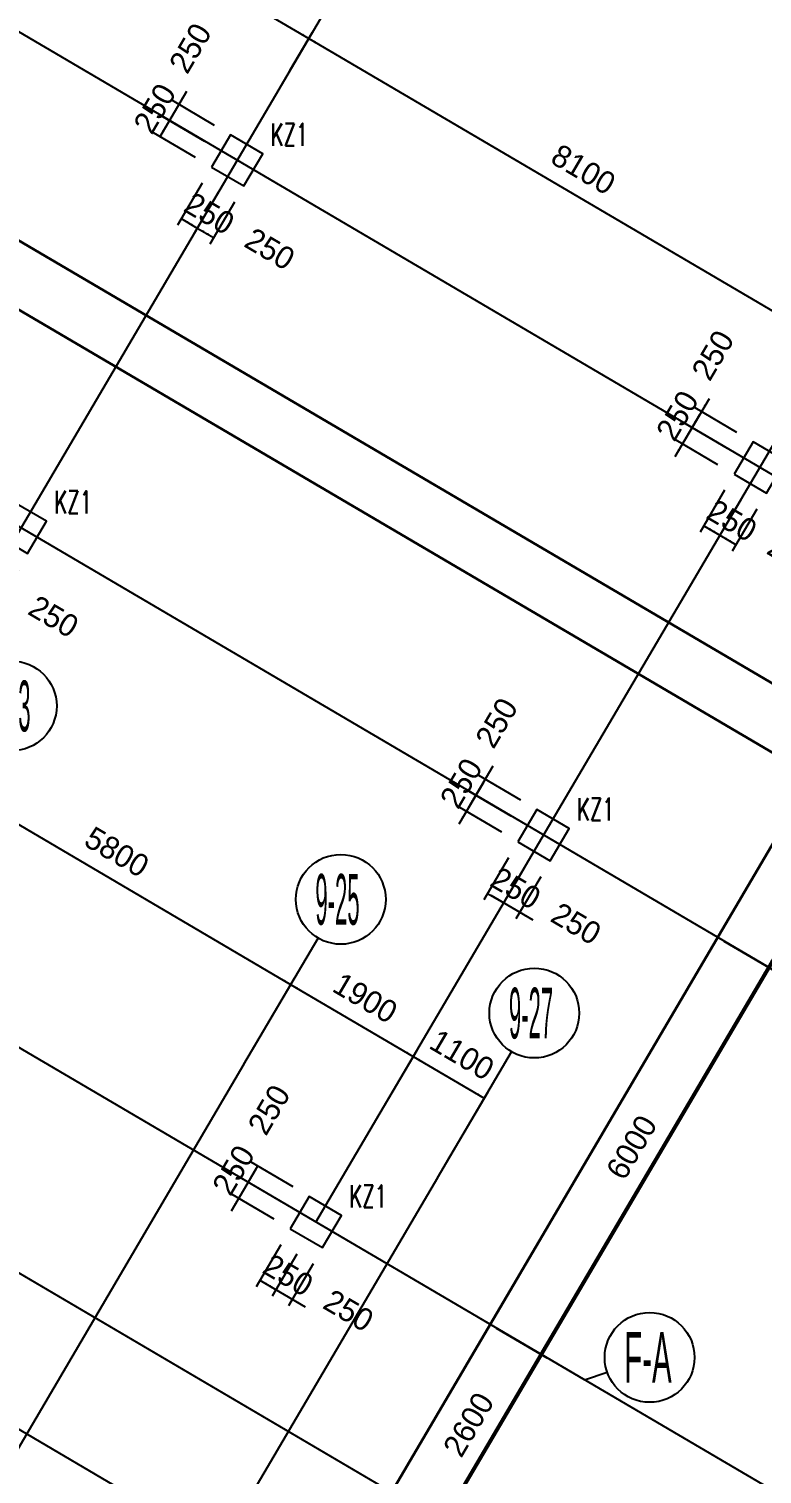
# Model space of a CAD drawing. Extents: x 19107 to 699106, y -67310 to 245688.
# Drawn here: x 632131 to 641927, y 114679 to 133997 of the extents above; entities that cross this region are included whole.
import ezdxf

# ---------------------------------------------------------------- set-up
doc = ezdxf.new("R2010")
doc.units = 0
doc.header["$LTSCALE"] = 100
doc.header["$MEASUREMENT"] = 0
for name, color, linetype in [('AXIS', 3, 'Continuous'), ('DIM', 3, 'Continuous'), ('DOTE', 253, 'Continuous'), ('L-AXIS', 3, 'Continuous')]:
    doc.layers.add(name, color=color, linetype=linetype)
doc.layers.add('Select Column Frame Position', color=7, linetype='Continuous', lineweight=0)
doc.styles.get("Standard").update_dxf_attribs({"font": 'standard'})
doc.styles.add('汉字', font='汉字')
doc.dimstyles.get("Standard").update_dxf_attribs({"dimtxt": 300, "dimasz": 100, "dimexe": 100, "dimexo": 250, "dimgap": 100, "dimtad": 0, "dimtoh": 1, "dimdec": 0, "dimdsep": 46, "dimcen": 0.09, "dimclrt": 7, "dimadec": 0, "dimazin": 0, "dimtfac": 1, "dimtdec": 4, "dimtofl": 0, "dimtmove": 0, "dimatfit": 3, "dimfxl": 1, "dimtolj": 1, "dimtzin": 0, "dimarcsym": 0})

# ---------------------------------------------------------------- blocks, each defined once
blk = doc.blocks.new('*D1674')
at = {"layer": 'L-AXIS', "color": 0, "linetype": 'ByBlock', "lineweight": -2}
for p, q in [((628636, 137545), (628940, 138060)), ((628889, 137974), (635871, 133869)), ((635619, 133439), (635922, 133955))]:
    blk.add_line(p, q, dxfattribs=at)
for points in [[(628889, 137974), (628984, 137938), (628967, 137909)], [(635871, 133869), (635777, 133905), (635794, 133934)]]:
    blk.add_solid(points, dxfattribs=at)
at = {"layer": 'L-AXIS', "color": 7, "linetype": 'Continuous', "lineweight": -2, "insert": (632558, 136223), "char_height": 300, "width": 775, "attachment_point": 5, "rotation": 329.5454, "style": '汉字'}
blk.add_mtext('8100', dxfattribs=at)
blk = doc.blocks.new('*D2014')
at = {"layer": 'L-AXIS', "color": 0, "linetype": 'ByBlock', "lineweight": -2}
for p, q in [((630130, 123315), (630679, 124249)), ((630629, 124163), (635628, 121223)), ((635130, 120375), (635679, 121309))]:
    blk.add_line(p, q, dxfattribs=at)
for points in [[(630629, 124163), (630723, 124127), (630706, 124098)], [(635628, 121223), (635534, 121260), (635551, 121288)]]:
    blk.add_solid(points, dxfattribs=at)
at = {"layer": 'L-AXIS', "color": 7, "linetype": 'Continuous', "lineweight": -2, "insert": (633306, 122995), "char_height": 300, "width": 780, "attachment_point": 5, "rotation": 329.5454, "style": '汉字'}
blk.add_mtext('5800', dxfattribs=at)
blk = doc.blocks.new('_AXISO')
blk.add_circle((0, 0), 0.5)
blk = doc.blocks.new('*D1921')
at = {"layer": 'L-AXIS', "color": 0, "linetype": 'ByBlock', "lineweight": -2}
for p, q in [((644305, 126717), (644983, 126319)), ((642007, 121456), (644896, 126370)), ((641416, 121804), (642094, 121405))]:
    blk.add_line(p, q, dxfattribs=at)
for points in [[(644896, 126370), (644860, 126275), (644831, 126292)], [(642007, 121456), (642044, 121551), (642072, 121534)]]:
    blk.add_solid(points, dxfattribs=at)
at = {"layer": 'L-AXIS', "color": 7, "linetype": 'Continuous', "lineweight": -2, "insert": (643150, 124090), "char_height": 300, "width": 780, "attachment_point": 5, "rotation": 59.5454, "style": '汉字'}
blk.add_mtext('5700', dxfattribs=at)
blk = doc.blocks.new('*D4916')
at = {"layer": 'L-AXIS', "color": 0, "linetype": 'ByBlock', "lineweight": -2}
for p, q in [((641416, 121804), (642094, 121405)), ((638966, 116284), (642007, 121456)), ((638375, 116631), (639052, 116233))]:
    blk.add_line(p, q, dxfattribs=at)
for points in [[(642007, 121456), (641971, 121361), (641942, 121378)], [(638966, 116284), (639003, 116379), (639031, 116362)]]:
    blk.add_solid(points, dxfattribs=at)
at = {"layer": 'L-AXIS', "color": 7, "linetype": 'Continuous', "lineweight": -2, "insert": (640185, 119047), "char_height": 300, "width": 770, "attachment_point": 5, "rotation": 59.5454, "style": '汉字'}
blk.add_mtext('6000', dxfattribs=at)
blk = doc.blocks.new('*D5243')
at = {"layer": 'L-AXIS', "color": 0, "linetype": 'ByBlock', "lineweight": -2}
for p, q in [((638375, 116631), (639052, 116233)), ((637648, 114043), (638966, 116284)), ((637057, 114390), (637735, 113992))]:
    blk.add_line(p, q, dxfattribs=at)
for points in [[(638966, 116284), (638930, 116189), (638901, 116206)], [(637648, 114043), (637685, 114137), (637713, 114120)]]:
    blk.add_solid(points, dxfattribs=at)
at = {"layer": 'L-AXIS', "color": 7, "linetype": 'Continuous', "lineweight": -2, "insert": (638006, 115341), "char_height": 300, "width": 775, "attachment_point": 5, "rotation": 59.5454, "style": '汉字'}
blk.add_mtext('2600', dxfattribs=at)
blk = doc.blocks.new('*D3904')
at = {"layer": 'L-AXIS', "color": 0, "linetype": 'ByBlock', "lineweight": -2}
for p, q in [((636768, 119412), (637317, 120346)), ((637266, 120260), (638215, 119703)), ((637716, 118855), (638265, 119789))]:
    blk.add_line(p, q, dxfattribs=at)
for points in [[(637266, 120260), (637361, 120224), (637344, 120195)], [(638215, 119703), (638120, 119739), (638137, 119768)]]:
    blk.add_solid(points, dxfattribs=at)
at = {"layer": 'L-AXIS', "color": 7, "linetype": 'Continuous', "lineweight": -2, "insert": (637918, 120283), "char_height": 300, "width": 685, "attachment_point": 5, "rotation": 329.5454, "style": '汉字'}
blk.add_mtext('1100', dxfattribs=at)
blk = doc.blocks.new('*D4238')
at = {"layer": 'L-AXIS', "color": 0, "linetype": 'ByBlock', "lineweight": -2}
for p, q in [((635130, 120375), (635679, 121309)), ((635628, 121223), (637266, 120260)), ((636768, 119412), (637317, 120346))]:
    blk.add_line(p, q, dxfattribs=at)
for points in [[(635628, 121223), (635723, 121187), (635706, 121158)], [(637266, 120260), (637172, 120296), (637189, 120325)]]:
    blk.add_solid(points, dxfattribs=at)
at = {"layer": 'L-AXIS', "color": 7, "linetype": 'Continuous', "lineweight": -2, "insert": (636625, 121043), "char_height": 300, "width": 685, "attachment_point": 5, "rotation": 329.5454, "style": '汉字'}
blk.add_mtext('1900', dxfattribs=at)
blk = doc.blocks.new('*D4574')
at = {"layer": 'L-AXIS', "color": 0, "linetype": 'ByBlock', "lineweight": -2}
for p, q in [((635619, 133439), (635922, 133955)), ((635871, 133869), (642854, 129763)), ((642601, 129334), (642905, 129849))]:
    blk.add_line(p, q, dxfattribs=at)
for points in [[(635871, 133869), (635966, 133832), (635949, 133804)], [(642854, 129763), (642759, 129800), (642776, 129828)]]:
    blk.add_solid(points, dxfattribs=at)
at = {"layer": 'L-AXIS', "color": 7, "linetype": 'Continuous', "lineweight": -2, "insert": (639540, 132118), "char_height": 300, "width": 775, "attachment_point": 5, "rotation": 329.5454, "style": '汉字'}
blk.add_mtext('8100', dxfattribs=at)
blk = doc.blocks.new('*D3770')
at = {"layer": 'DIM', "color": 0, "linetype": 'ByBlock', "lineweight": -2}
for p, q in [((641219, 129054), (640889, 128494)), ((641592, 128603), (641031, 128932)), ((641465, 128387), (640905, 128717))]:
    blk.add_line(p, q, dxfattribs=at)
for points in [[(641117, 128882), (641154, 128976), (641183, 128959)], [(640991, 128666), (640954, 128571), (640926, 128588)]]:
    blk.add_solid(points, dxfattribs=at)
at = {"layer": 'DIM', "color": 7, "linetype": 'Continuous', "lineweight": -2, "insert": (641270, 129635), "char_height": 300, "width": 566.67, "attachment_point": 5, "rotation": 59.5454, "style": '汉字'}
blk.add_mtext('250', dxfattribs=at)
blk = doc.blocks.new('*D4094')
at = {"layer": 'DIM', "color": 0, "linetype": 'ByBlock', "lineweight": -2}
for p, q in [((641092, 128839), (640763, 128278)), ((641465, 128387), (640905, 128717)), ((641338, 128172), (640778, 128501))]:
    blk.add_line(p, q, dxfattribs=at)
for points in [[(640991, 128666), (641027, 128761), (641056, 128744)], [(640864, 128451), (640828, 128356), (640799, 128373)]]:
    blk.add_solid(points, dxfattribs=at)
at = {"layer": 'DIM', "color": 7, "linetype": 'Continuous', "lineweight": -2, "insert": (640796, 128828), "char_height": 300, "width": 566.67, "attachment_point": 5, "rotation": 59.5454, "style": '汉字'}
blk.add_mtext('250', dxfattribs=at)
blk = doc.blocks.new('*D4464')
at = {"layer": 'DIM', "color": 0, "linetype": 'ByBlock', "lineweight": -2}
for p, q in [((641427, 127830), (641098, 127269)), ((641642, 127703), (641313, 127143)), ((641148, 127356), (641364, 127229))]:
    blk.add_line(p, q, dxfattribs=at)
for points in [[(641148, 127356), (641243, 127319), (641226, 127290)], [(641364, 127229), (641269, 127265), (641286, 127294)]]:
    blk.add_solid(points, dxfattribs=at)
at = {"layer": 'DIM', "color": 7, "linetype": 'Continuous', "lineweight": -2, "insert": (641525, 127424), "char_height": 300, "width": 566.67, "attachment_point": 5, "rotation": 329.5454, "style": '汉字'}
blk.add_mtext('250', dxfattribs=at)
blk = doc.blocks.new('*D2141')
at = {"layer": 'DIM', "color": 0, "linetype": 'ByBlock', "lineweight": -2}
for p, q in [((641642, 127703), (641313, 127143)), ((641858, 127576), (641529, 127016)), ((641364, 127229), (641579, 127102))]:
    blk.add_line(p, q, dxfattribs=at)
for points in [[(641364, 127229), (641458, 127192), (641441, 127164)], [(641579, 127102), (641485, 127138), (641501, 127167)]]:
    blk.add_solid(points, dxfattribs=at)
at = {"layer": 'DIM', "color": 7, "linetype": 'Continuous', "lineweight": -2, "insert": (642332, 126949), "char_height": 300, "width": 566.67, "attachment_point": 5, "rotation": 329.5454, "style": '汉字'}
blk.add_mtext('250', dxfattribs=at)
blk = doc.blocks.new('*D2167')
at = {"layer": 'DIM', "color": 0, "linetype": 'ByBlock', "lineweight": -2}
for p, q in [((634236, 133160), (633907, 132599)), ((634609, 132708), (634049, 133038)), ((634482, 132493), (633922, 132822))]:
    blk.add_line(p, q, dxfattribs=at)
for points in [[(634135, 132987), (634171, 133082), (634200, 133065)], [(634008, 132772), (633972, 132677), (633943, 132694)]]:
    blk.add_solid(points, dxfattribs=at)
at = {"layer": 'DIM', "color": 7, "linetype": 'Continuous', "lineweight": -2, "insert": (634288, 133740), "char_height": 300, "width": 566.67, "attachment_point": 5, "rotation": 59.5454, "style": '汉字'}
blk.add_mtext('250', dxfattribs=at)
blk = doc.blocks.new('*D2470')
at = {"layer": 'DIM', "color": 0, "linetype": 'ByBlock', "lineweight": -2}
for p, q in [((634008, 132772), (633882, 132556)), ((634482, 132493), (633922, 132822)), ((634356, 132277), (633795, 132607))]:
    blk.add_line(p, q, dxfattribs=at)
for points in [[(634008, 132772), (633972, 132677), (633943, 132694)], [(633882, 132556), (633918, 132651), (633947, 132634)]]:
    blk.add_solid(points, dxfattribs=at)
at = {"layer": 'DIM', "color": 7, "linetype": 'Continuous', "lineweight": -2, "insert": (633813, 132933), "char_height": 300, "width": 566.67, "attachment_point": 5, "rotation": 59.5454, "style": '汉字'}
blk.add_mtext('250', dxfattribs=at)
blk = doc.blocks.new('*D2832')
at = {"layer": 'DIM', "color": 0, "linetype": 'ByBlock', "lineweight": -2}
for p, q in [((634445, 131935), (634115, 131375)), ((634660, 131808), (634331, 131248)), ((634166, 131461), (634381, 131334))]:
    blk.add_line(p, q, dxfattribs=at)
for points in [[(634166, 131461), (634260, 131425), (634244, 131396)], [(634381, 131334), (634287, 131371), (634303, 131399)]]:
    blk.add_solid(points, dxfattribs=at)
at = {"layer": 'DIM', "color": 7, "linetype": 'Continuous', "lineweight": -2, "insert": (634543, 131529), "char_height": 300, "width": 566.67, "attachment_point": 5, "rotation": 329.5454, "style": '汉字'}
blk.add_mtext('250', dxfattribs=at)
blk = doc.blocks.new('*D3147')
at = {"layer": 'DIM', "color": 0, "linetype": 'ByBlock', "lineweight": -2}
for p, q in [((634660, 131808), (634331, 131248)), ((634876, 131682), (634546, 131121)), ((634381, 131334), (634597, 131208))]:
    blk.add_line(p, q, dxfattribs=at)
for points in [[(634381, 131334), (634476, 131298), (634459, 131269)], [(634597, 131208), (634502, 131244), (634519, 131273)]]:
    blk.add_solid(points, dxfattribs=at)
at = {"layer": 'DIM', "color": 7, "linetype": 'Continuous', "lineweight": -2, "insert": (635350, 131055), "char_height": 300, "width": 566.67, "attachment_point": 5, "rotation": 329.5454, "style": '汉字'}
blk.add_mtext('250', dxfattribs=at)
blk = doc.blocks.new('*D2027')
at = {"layer": 'DIM', "color": 0, "linetype": 'ByBlock', "lineweight": -2}
for p, q in [((638330, 124140), (638000, 123580)), ((638703, 123689), (638142, 124019)), ((638576, 123474), (638015, 123803))]:
    blk.add_line(p, q, dxfattribs=at)
for points in [[(638228, 123968), (638265, 124063), (638293, 124046)], [(638102, 123753), (638065, 123658), (638037, 123675)]]:
    blk.add_solid(points, dxfattribs=at)
at = {"layer": 'DIM', "color": 7, "linetype": 'Continuous', "lineweight": -2, "insert": (638381, 124721), "char_height": 300, "width": 566.67, "attachment_point": 5, "rotation": 59.5454, "style": '汉字'}
blk.add_mtext('250', dxfattribs=at)
blk = doc.blocks.new('*D2336')
at = {"layer": 'DIM', "color": 0, "linetype": 'ByBlock', "lineweight": -2}
for p, q in [((638203, 123925), (637874, 123365)), ((638576, 123474), (638015, 123803)), ((638449, 123258), (637889, 123588))]:
    blk.add_line(p, q, dxfattribs=at)
for points in [[(638102, 123753), (638138, 123847), (638167, 123830)], [(637975, 123537), (637939, 123442), (637910, 123459)]]:
    blk.add_solid(points, dxfattribs=at)
at = {"layer": 'DIM', "color": 7, "linetype": 'Continuous', "lineweight": -2, "insert": (637907, 123914), "char_height": 300, "width": 566.67, "attachment_point": 5, "rotation": 59.5454, "style": '汉字'}
blk.add_mtext('250', dxfattribs=at)
blk = doc.blocks.new('*D2685')
at = {"layer": 'DIM', "color": 0, "linetype": 'ByBlock', "lineweight": -2}
for p, q in [((638538, 122916), (638208, 122356)), ((638753, 122789), (638424, 122229)), ((638259, 122442), (638475, 122315))]:
    blk.add_line(p, q, dxfattribs=at)
for points in [[(638259, 122442), (638354, 122406), (638337, 122377)], [(638475, 122315), (638380, 122352), (638397, 122380)]]:
    blk.add_solid(points, dxfattribs=at)
at = {"layer": 'DIM', "color": 7, "linetype": 'Continuous', "lineweight": -2, "insert": (638636, 122510), "char_height": 300, "width": 566.67, "attachment_point": 5, "rotation": 329.5454, "style": '汉字'}
blk.add_mtext('250', dxfattribs=at)
blk = doc.blocks.new('*D3007')
at = {"layer": 'DIM', "color": 0, "linetype": 'ByBlock', "lineweight": -2}
for p, q in [((638753, 122789), (638424, 122229)), ((638969, 122663), (638639, 122102)), ((638302, 122417), (638863, 122087))]:
    blk.add_line(p, q, dxfattribs=at)
for points in [[(638475, 122315), (638380, 122352), (638397, 122380)], [(638690, 122188), (638785, 122152), (638768, 122123)]]:
    blk.add_solid(points, dxfattribs=at)
at = {"layer": 'DIM', "color": 7, "linetype": 'Continuous', "lineweight": -2, "insert": (639443, 122036), "char_height": 300, "width": 566.67, "attachment_point": 5, "rotation": 329.5454, "style": '汉字'}
blk.add_mtext('250', dxfattribs=at)
blk = doc.blocks.new('*D1751')
at = {"layer": 'DIM', "color": 0, "linetype": 'ByBlock', "lineweight": -2}
for p, q in [((631771, 126895), (631441, 126335)), ((631986, 126768), (631657, 126208)), ((631492, 126421), (631708, 126294))]:
    blk.add_line(p, q, dxfattribs=at)
for points in [[(631492, 126421), (631587, 126384), (631570, 126356)], [(631708, 126294), (631613, 126330), (631630, 126359)]]:
    blk.add_solid(points, dxfattribs=at)
at = {"layer": 'DIM', "color": 7, "linetype": 'Continuous', "lineweight": -2, "insert": (632461, 126141), "char_height": 300, "width": 566.67, "attachment_point": 5, "rotation": 329.5454, "style": '汉字'}
blk.add_mtext('250', dxfattribs=at)
blk = doc.blocks.new('*D3218')
at = {"layer": 'DIM', "color": 0, "linetype": 'ByBlock', "lineweight": -2}
for p, q in [((635661, 118517), (635101, 118847)), ((635535, 118302), (634974, 118631)), ((635187, 118796), (635061, 118580))]:
    blk.add_line(p, q, dxfattribs=at)
for points in [[(635061, 118580), (635097, 118675), (635126, 118658)], [(635187, 118796), (635151, 118701), (635122, 118718)]]:
    blk.add_solid(points, dxfattribs=at)
at = {"layer": 'DIM', "color": 7, "linetype": 'Continuous', "lineweight": -2, "insert": (635340, 119549), "char_height": 300, "width": 566.67, "attachment_point": 5, "rotation": 59.5454, "style": '汉字'}
blk.add_mtext('250', dxfattribs=at)
blk = doc.blocks.new('*D905')
at = {"layer": 'DIM', "color": 0, "linetype": 'ByBlock', "lineweight": -2}
for p, q in [((635162, 118753), (634832, 118192)), ((635535, 118302), (634974, 118631)), ((635408, 118086), (634848, 118416))]:
    blk.add_line(p, q, dxfattribs=at)
for points in [[(635061, 118580), (635097, 118675), (635126, 118658)], [(634934, 118365), (634898, 118270), (634869, 118287)]]:
    blk.add_solid(points, dxfattribs=at)
at = {"layer": 'DIM', "color": 7, "linetype": 'Continuous', "lineweight": -2, "insert": (634865, 118742), "char_height": 300, "width": 566.67, "attachment_point": 5, "rotation": 59.5454, "style": '汉字'}
blk.add_mtext('250', dxfattribs=at)
blk = doc.blocks.new('*D1271')
at = {"layer": 'DIM', "color": 0, "linetype": 'ByBlock', "lineweight": -2}
for p, q in [((635497, 117744), (635167, 117184)), ((635712, 117617), (635383, 117057)), ((635218, 117270), (635433, 117143))]:
    blk.add_line(p, q, dxfattribs=at)
for points in [[(635218, 117270), (635313, 117233), (635296, 117205)], [(635433, 117143), (635339, 117179), (635356, 117208)]]:
    blk.add_solid(points, dxfattribs=at)
at = {"layer": 'DIM', "color": 7, "linetype": 'Continuous', "lineweight": -2, "insert": (635595, 117338), "char_height": 300, "width": 566.67, "attachment_point": 5, "rotation": 329.5454, "style": '汉字'}
blk.add_mtext('250', dxfattribs=at)
blk = doc.blocks.new('*D1590')
at = {"layer": 'DIM', "color": 0, "linetype": 'ByBlock', "lineweight": -2}
for p, q in [((635712, 117617), (635383, 117057)), ((635928, 117490), (635598, 116930)), ((635261, 117244), (635821, 116915))]:
    blk.add_line(p, q, dxfattribs=at)
for points in [[(635433, 117143), (635339, 117179), (635356, 117208)], [(635649, 117016), (635744, 116980), (635727, 116951)]]:
    blk.add_solid(points, dxfattribs=at)
at = {"layer": 'DIM', "color": 7, "linetype": 'Continuous', "lineweight": -2, "insert": (636402, 116864), "char_height": 300, "width": 566.67, "attachment_point": 5, "rotation": 329.5454, "style": '汉字'}
blk.add_mtext('250', dxfattribs=at)
blk = doc.blocks.new('后浇带现场')
at = {"color": 6, "lineweight": 30}
for points in [[(821257, 720830), (821257, 688843), (805860, 662656), (825600, 651049), (814026, 631365), (812236, 611185), (845904, 608199)], [(822057, 720830), (822057, 688625), (806955, 662940), (826695, 651333), (814807, 631115), (813104, 611911), (845975, 608996)]]:
    blk.add_lwpolyline(points, dxfattribs=at)

msp = doc.modelspace()

# ---------------------------------------------------------------- linework, layer by layer
at = {"layer": 'DOTE'}
for p, q in [((628983.2, 122153.7), (646343.1, 151678.2)), ((644089.8, 126843.9), (604557.8, 150087.9)), ((587628.3, 143453.4), (636841.8, 114516.9)), ((645989.3, 119114.8), (611077, 139642.5)), ((647775.5, 111104.2), (601053.4, 138575.8)), ((635965.7, 118048.2), (647826.1, 138219.7)), ((621063.7, 121706), (635929.5, 112965.2)), ((635003.1, 120159.6), (628600.4, 109270.2)), ((637589.2, 118639.1), (625971.5, 98880.3))]:
    msp.add_line(p, q, dxfattribs=at)
at = {"layer": 'L-AXIS'}
for p, q in [((635492.1, 133223.6), (636229.1, 134477)), ((642594, 121111.2), (641200.8, 121930.4)), ((635003.1, 120159.6), (635993.7, 121844.4)), ((637589.2, 118639.1), (638579.8, 120323.9)), ((639552.8, 115939), (638159.6, 116758.2)), ((639552.8, 115939), (639857.3, 116043.5))]:
    msp.add_line(p, q, dxfattribs=at)
at = {"layer": 'Select Column Frame Position', "color": 7, "linetype": 'Continuous', "lineweight": -3}
for points in [[(634571.2, 132150.7), (635002.2, 131897.2), (635255.7, 132328.2), (634824.7, 132581.7), (634571.2, 132150.7)], [(641553.7, 128045.1), (641984.7, 127791.7), (642238.1, 128222.7), (641807.1, 128476.1), (641553.7, 128045.1)], [(631682.1, 127237.1), (632113.2, 126983.7), (632366.6, 127414.7), (631935.6, 127668.1), (631682.1, 127237.1)], [(638664.6, 123131.6), (639095.6, 122878.1), (639349, 123309.1), (638918, 123562.6), (638664.6, 123131.6)], [(635623.5, 117959.4), (636054.5, 117705.9), (636307.9, 118137), (635876.9, 118390.4), (635623.5, 117959.4)]]:
    msp.add_lwpolyline(points, dxfattribs=at)

# ---------------------------------------------------------------- block references
at = {"color": 3, "lineweight": 30}
msp.add_blockref('后浇带现场', (-182998.7, -527042.1), dxfattribs=at)
at = {"layer": 'AXIS'}
ref = msp.add_blockref('_AXISO', (631901.5, 124946.6), dxfattribs=dict(at, xscale=1199.999999999997, yscale=1200, rotation=359.999645787379))
ref.add_attrib('A', '9-23', (631562.1, 124607.2), dxfattribs={"height": 678.82, "style": '汉字', "width": 0.325})
ref = msp.add_blockref('_AXISO', (636297.8, 122361.6), dxfattribs=dict(at, xscale=1199.999999999997, yscale=1200, rotation=359.999645787379))
ref.add_attrib('A', '9-25', (635958.4, 122022.2), dxfattribs={"height": 678.82, "style": '汉字', "width": 0.325})
ref = msp.add_blockref('_AXISO', (638883.9, 120841.1), dxfattribs=dict(at, xscale=1199.999999999997, yscale=1200, rotation=359.999645787379))
ref.add_attrib('A', '9-27', (638544.5, 120501.7), dxfattribs={"height": 678.82, "style": '汉字', "width": 0.325})
ref = msp.add_blockref('_AXISO', (640424.9, 116238.3), dxfattribs=dict(at, xscale=1199.999999999997, yscale=1200, rotation=359.999645787379))
ref.add_attrib('A', 'F-A', (640085.4, 115898.9), dxfattribs={"height": 678.82, "style": '汉字', "width": 0.433333})

# ---------------------------------------------------------------- texts
at = {"color": 200, "linetype": 'Continuous', "lineweight": -3, "width": 0.7}
for p in [(635361.7, 132434.3), (632472.7, 127520.7), (639455.1, 123415.2), (636414, 118243)]:
    msp.add_text('KZ1', height=300, dxfattribs=at).set_placement(p)

# ---------------------------------------------------------------- dimensions: what is measured, and where the dimension line sits
at = {"layer": 'DIM', "color": 200}
for p1, p2, picture, middle in [((634824.7, 132581.7), (634697.9, 132366.2), '*D2167', (634030.1, 133301.9)), ((634697.9, 132366.2), (634571.2, 132150.7), '*D2470', (633555.6, 132494.9)), ((634571.2, 132150.7), (634786.7, 132023.9), '*D2832', (634104.5, 131787.1)), ((634786.7, 132023.9), (635002.2, 131897.2), '*D3147', (634911.5, 131312.6)), ((641807.1, 128476.1), (641680.4, 128260.6), '*D3770', (641012.5, 129196.3)), ((641680.4, 128260.6), (641553.7, 128045.1), '*D4094', (640538, 128389.3)), ((641553.7, 128045.1), (641769.2, 127918.4), '*D4464', (641086.9, 127681.5)), ((641769.2, 127918.4), (641984.7, 127791.7), '*D2141', (641893.9, 127207)), ((631897.7, 127110.4), (632113.2, 126983.7), '*D1751', (632022.4, 126399)), ((638918, 123562.6), (638791.3, 123347.1), '*D2027', (638123.4, 124282.8)), ((638791.3, 123347.1), (638664.6, 123131.6), '*D2336', (637648.9, 123475.8)), ((638664.6, 123131.6), (638880.1, 123004.8), '*D2685', (638197.8, 122768)), ((638880.1, 123004.8), (639095.6, 122878.1), '*D3007', (639004.8, 122293.5)), ((635876.9, 118390.4), (635750.2, 118174.9), '*D3218', (635082.3, 119110.6)), ((635750.2, 118174.9), (635623.5, 117959.4), '*D905', (634607.8, 118303.6)), ((635623.5, 117959.4), (635839, 117832.7), '*D1271', (635156.7, 117595.8)), ((635839, 117832.7), (636054.5, 117705.9), '*D1590', (635963.7, 117121.3))]:
    dim = msp.add_aligned_dim(p1=p1, p2=p2, distance=-800, dimstyle='Standard', dxfattribs=at)
    dim.commit()
    dim.dimension.update_dxf_attribs({"geometry": picture, "text_midpoint": middle})
at = {"layer": 'L-AXIS'}
for base, p1, p2, angle, picture, middle in [((635871.4, 133868.7), (628509.7, 137329.2), (635492.1, 133223.6), 329.54537, '*D1674', (632557.6, 136223.2)), ((642853.9, 129763.2), (635492.1, 133223.6), (642474.6, 129118.1), 329.54537, '*D4574', (639540.1, 132117.7)), ((644896.5, 126369.7), (641200.8, 121930.4), (644089.8, 126843.9), 59.54537, '*D1921', (643150.2, 124090.3)), ((635628.4, 121223.2), (630003.3, 123099.4), (635003.1, 120159.6), 329.54537, '*D2014', (633305.9, 122994.8)), ((642007.4, 121456.1), (638159.6, 116758.2), (641200.8, 121930.4), 59.54537, '*D4916', (640185.1, 119047.4)), ((637266.3, 120260.2), (635003.1, 120159.6), (636640.9, 119196.6), 329.54537, '*D4238', (636624.8, 121043.4)), ((638214.5, 119702.6), (636640.9, 119196.6), (637589.2, 118639.1), 329.54537, '*D3904', (637917.8, 120283.1)), ((638966.3, 116283.9), (636841.8, 114516.9), (638159.6, 116758.2), 59.54537, '*D5243', (638005.6, 115340.7))]:
    dim = msp.add_linear_dim(base=base, p1=p1, p2=p2, angle=angle, dimstyle='Standard', dxfattribs=at)
    dim.commit()
    dim.dimension.update_dxf_attribs({"geometry": picture, "text_midpoint": middle})

doc.saveas('drawing.dxf')
